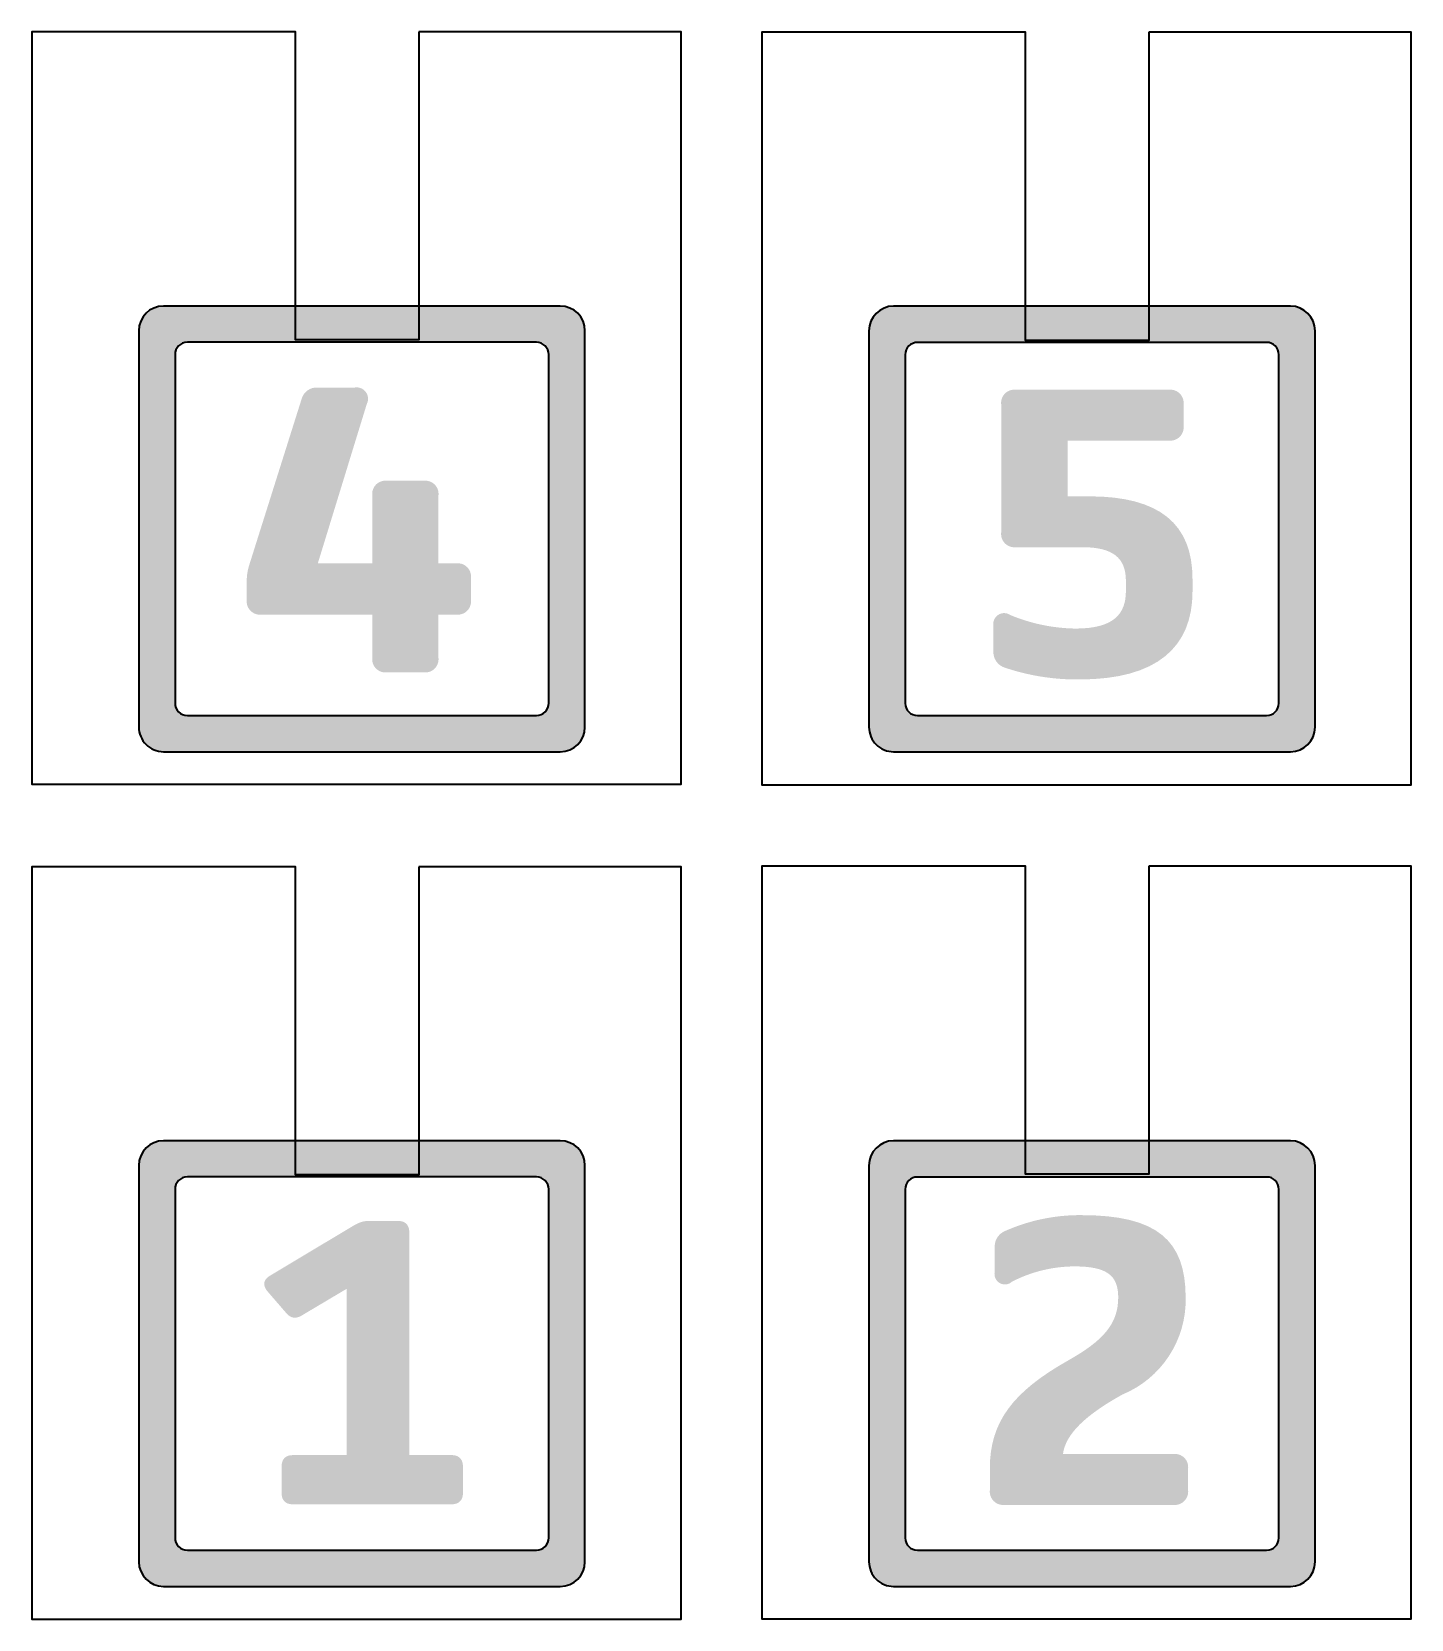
# Model space of a CAD drawing. Header units: millimetres. Extents: x -103 to 297, y 0 to 210.
# Drawn here: x 48.7 to 82.3, y 109.85 to 148.49 of the extents above; entities that cross this region are included whole.
import ezdxf

# ---------------------------------------------------------------- set-up
doc = ezdxf.new("R2010")
doc.units = ezdxf.units.MM
doc.layers.add('_Beschriftung', color=7, linetype='Continuous')
doc.layers.add('Beschnitt', color=7, linetype='Continuous')

msp = doc.modelspace()

# ---------------------------------------------------------------- hatches: boundary and pattern name
at = {"layer": '_Beschriftung', "linetype": 'Continuous', "lineweight": 5}
h = msp.add_hatch(color=7, dxfattribs=at)
edge = h.paths.add_edge_path(flags=0)
edge.add_line((61.57424005931027, 141.8135179885676), (51.91009505931025, 141.8135179885676))
edge.add_arc((51.91009505931025, 141.2135179885676), 0.6000000000000014, 90.00000000000136, 179.9999999999973)
edge.add_line((51.31009505931025, 141.2135179885676), (51.31009505931026, 131.5656009885676))
edge.add_arc((51.91009505931025, 131.5656009885676), 0.6000000000000014, 180, 270.0000000000013)
edge.add_line((51.91009505931027, 130.9656009885676), (61.57424005931027, 130.9656009885676))
edge.add_arc((61.57424005931027, 131.5656009885676), 0.6000000000000014, 270, 360)
edge.add_line((62.17424005931027, 131.5656009885676), (62.17424005931026, 141.2135179885676))
edge.add_arc((61.57424005931027, 141.2135179885676), 0.6000000000000014, 2.7141e-12, 90)
edge = h.paths.add_edge_path(flags=0)
edge.add_arc((52.49204005931027, 140.6315729885676), 0.2999999999999972, 90, 180)
edge.add_line((52.19204005931027, 140.6315729885676), (52.19204005931026, 132.1475459885676))
edge.add_arc((52.49204005931027, 132.1475459885676), 0.2999999999999972, 180, 269.9999999999972)
edge.add_line((52.49204005931026, 131.8475459885676), (60.99229505931025, 131.8475459885676))
edge.add_arc((60.99229505931025, 132.1475459885676), 0.2999999999999972, 270, 360)
edge.add_line((61.29229505931025, 132.1475459885676), (61.29229505931026, 140.6315729885676))
edge.add_arc((60.99229505931025, 140.6315729885676), 0.2999999999999972, 0, 90)
edge.add_line((60.99229505931025, 140.9315729885676), (52.49204005931027, 140.9315729885676))
h = msp.add_hatch(color=7, dxfattribs=at)
edge = h.paths.add_edge_path(flags=0)
edge.add_line((79.35455591971335, 141.8124549867236), (69.69041091971336, 141.8124549867236))
edge.add_arc((69.69041091971336, 141.2124549867236), 0.5999999999999943, 90.00000000000271, 180)
edge.add_line((69.09041091971336, 141.2124549867236), (69.09041091971336, 131.5645379867236))
edge.add_arc((69.69041091971327, 131.5645379867236), 0.5999999999999943, 180, 270.0000000000041)
edge.add_line((69.69041091971332, 130.9645379867236), (79.35455591971335, 130.9645379867235))
edge.add_arc((79.35455591971335, 131.5645379867236), 0.5999999999999943, 270, 360)
edge.add_line((79.95455591971334, 131.5645379867236), (79.95455591971337, 141.2124549867236))
edge.add_arc((79.35455591971335, 141.2124549867236), 0.5999999999999943, 0, 90)
edge = h.paths.add_edge_path(flags=0)
edge.add_arc((70.27235591971326, 140.6305099867236), 0.2999999999999972, 90, 180)
edge.add_line((69.97235591971327, 140.6305099867236), (69.97235591971337, 132.1464829867235))
edge.add_arc((70.27235591971335, 132.1464829867235), 0.2999999999999972, 180, 269.9999999999945)
edge.add_line((70.27235591971332, 131.8464829867235), (78.77261091971327, 131.8464829867236))
edge.add_arc((78.77261091971327, 132.1464829867235), 0.2999999999999972, 270, 360)
edge.add_line((79.07261091971327, 132.1464829867235), (79.07261091971337, 140.6305099867236))
edge.add_arc((78.77261091971327, 140.6305099867236), 0.2999999999999972, 0, 90)
edge.add_line((78.77261091971327, 140.9305099867236), (70.27235591971326, 140.9305099867236))
h = msp.add_hatch(color=7, dxfattribs=at)
edge = h.paths.add_edge_path(flags=0)
edge.add_line((56.99507040071505, 135.5511806688502), (55.66950001306286, 135.5511806688502))
edge.add_line((55.66950001306286, 135.5511806688502), (56.86152344629595, 139.4293812334722))
edge.add_ellipse((56.61441665178445, 139.5567477604346), major_axis=(0, -0.2783038364898945), ratio=0.9986188148133427, start_angle=62.73201360429347, end_angle=190.2792334889804)
edge.add_line((56.56475674522515, 139.8305726910871), (55.66950001306286, 139.8305726910872))
edge.add_ellipse((55.64005870499265, 139.4509792951552), major_axis=(0, -0.3807365706398577), ratio=0.998618814813309, start_angle=175.5650114333623, end_angle=257.4817492004518)
edge.add_line((55.26886267514614, 139.5333955333284), (54.00759097556876, 135.5363219874731))
edge.add_ellipse((55.25234533253705, 135.114575713972), major_axis=(0, -1.315892193828789), ratio=0.9986188148133243, start_angle=251.282649549782, end_angle=270.6154677500257)
edge.add_line((53.93834623456503, 135.1004602733114), (53.93834623456506, 134.659642135141))
edge.add_ellipse((54.25954955968756, 134.6246743016526), major_axis=(0, 0.3235427562095521), ratio=0.9986188148133613, start_angle=83.78695675051674, end_angle=186.1960259590713)
edge.add_line((54.2944690961224, 134.3030267216574), (56.99507040071505, 134.3030267216574))
edge.add_line((56.99507040071505, 134.3030267216574), (56.99507040071505, 133.2529920563759))
edge.add_ellipse((57.31627627365656, 133.2180235901571), major_axis=(0, 0.3235453609921761), ratio=0.9986188148133165, start_angle=83.78689410457578, end_angle=186.1955220201601)
edge.add_line((57.35119326227225, 132.8963731126757), (58.25139604736366, 132.8963731126757))
edge.add_ellipse((58.28631303597935, 133.2180235901571), major_axis=(0, 0.3235453609921761), ratio=0.9986188148132669, start_angle=173.8044779798402, end_angle=276.2131058954245)
edge.add_line((58.6075189089208, 133.2529920563759), (58.60751890892085, 134.3030267216574))
edge.add_line((58.60751890892085, 134.3030267216574), (59.04278214268005, 134.3030267216574))
edge.add_ellipse((59.07769990915175, 134.6246760740636), major_axis=(0, 0.3235443266859584), ratio=0.9986188148133105, start_angle=173.8043195308931, end_angle=276.2126968255162)
edge.add_line((59.39890500423722, 134.659642135141), (59.39890500423725, 135.1945652553666))
edge.add_ellipse((59.07770167911475, 135.2295330888549), major_axis=(0, -0.3235427562095842), ratio=0.9986188148133367, start_angle=83.78695675052228, end_angle=186.1960259590769)
edge.add_line((59.04278214267988, 135.5511806688501), (58.60751890892085, 135.5511806688502))
edge.add_line((58.60751890892085, 135.5511806688502), (58.60751890892085, 137.2054824976669))
edge.add_ellipse((58.28631303597935, 137.2404509638856), major_axis=(0, -0.3235453609921761), ratio=0.9986188148132916, start_angle=83.78689410457561, end_angle=186.1955220201599)
edge.add_line((58.25139604736366, 137.562101441367), (57.35119326227225, 137.5621014413671))
edge.add_ellipse((57.31627627365647, 137.2404509638856), major_axis=(0, -0.3235453609921601), ratio=0.9986188148132668, start_angle=173.8044779798662, end_angle=276.2131058954249)
edge.add_line((56.99507040071502, 137.2054824976668), (56.99507040071505, 135.5511806688502))
h = msp.add_hatch(color=7, dxfattribs=at)
edge = h.paths.add_edge_path(flags=0)
edge.add_line((75.34709078430707, 135.1318539445169), (75.34709078430707, 134.8742979445169))
edge.add_spline(control_points=[(75.34709078430707, 134.8742979445169), (75.34709078430707, 134.3294679445169), (75.06021356715586, 133.9629459445169), (74.12044337303986, 133.9629459445169)], knot_values=[0, 0, 0, 0, 1, 1, 1, 1], degree=3, periodic=0)
edge.add_ellipse((74.18958387159607, 138.3044125323739), major_axis=(0, -4.342018629028377), ratio=0.9986188000000005, start_angle=337.6338546223154, end_angle=359.0876069587818, ccw=False)
edge.add_ellipse((72.38249170044877, 134.0742432024692), major_axis=(0, -0.2657657358108434), ratio=0.998618799999997, start_angle=144.2551648912113, end_angle=281.2680092385117)
edge.add_line((72.12219517081427, 134.0223819445169), (72.12219517081427, 133.4230689445168))
edge.add_ellipse((72.51309139972115, 133.3880515091621), major_axis=(0, -0.3930000674286896), ratio=0.998618800000001, start_angle=264.8809689010047, end_angle=343.1489663619952)
edge.add_ellipse((74.15190927396536, 138.2221074824461), major_axis=(3.208495197921163e-14, 5.497826543096865), ratio=0.9986188000000001, start_angle=161.4066759283469, end_angle=180.7030260145474)
edge.add_spline(control_points=[(74.21936655136786, 132.7246959445169), (76.10879925743255, 132.7246959445169), (76.96943090888625, 133.5171759445169), (76.96943090888625, 134.8643919445169)], knot_values=[0, 0, 0, 0, 1, 1, 1, 1], degree=3, periodic=0)
edge.add_line((76.96943090888625, 134.8643919445169), (76.96943090888625, 135.1714779445169))
edge.add_spline(control_points=[(76.96943090888625, 135.1714779445169), (76.96943090888625, 136.5087879445169), (76.16815316442946, 137.1823959445169), (74.45678217935507, 137.1823959445169)], knot_values=[0, 0, 0, 0, 1, 1, 1, 1], degree=3, periodic=0)
edge.add_line((74.45678217935507, 137.1823959445169), (73.93248933421667, 137.1823959445169))
edge.add_line((73.93248933421667, 137.1823959445169), (73.93248933421667, 138.5395179445169))
edge.add_line((73.93248933421667, 138.5395179445169), (76.39567647458385, 138.5395179445169))
edge.add_ellipse((76.43059528128175, 138.8611668412561), major_axis=(0, 0.323543986320189), ratio=0.998618799999988, start_angle=173.8041276834021, end_angle=276.2128893745434)
edge.add_line((76.7517999165647, 138.8961339445169), (76.75179991656465, 139.4211519445169))
edge.add_ellipse((76.43059528128175, 139.4561190477777), major_axis=(0, -0.323543986320173), ratio=0.9986188000000128, start_angle=83.7871106254463, end_angle=186.1958723166186)
edge.add_line((76.3956764745838, 139.7777679445169), (72.66627265161826, 139.7777679445169))
edge.add_ellipse((72.63135384492047, 139.4561190477777), major_axis=(0, -0.323543986320173), ratio=0.9986188000000128, start_angle=173.8041276833814, end_angle=276.2128893745537)
edge.add_line((72.31014920963752, 139.4211519445169), (72.31014920963746, 136.3007619445169))
edge.add_ellipse((72.63135384492047, 136.265794841256), major_axis=(0, 0.323543986320173), ratio=0.9986188000000128, start_angle=83.7871106254463, end_angle=186.1958723166186)
edge.add_line((72.66627265161843, 135.9441459445169), (74.28861277619747, 135.9441459445169))
edge.add_spline(control_points=[(74.28861277619747, 135.9441459445169), (75.02064429582465, 135.9441459445169), (75.34709078430707, 135.6865899445169), (75.34709078430707, 135.1318539445169)], knot_values=[0, 0, 0, 0, 1, 1, 1, 1], degree=3, periodic=0)
h = msp.add_hatch(color=7, dxfattribs=at)
edge = h.paths.add_edge_path(flags=0)
edge.add_line((61.57461636569617, 121.4941123526435), (51.91047136569615, 121.4941123526435))
edge.add_arc((51.91047136569615, 120.8941123526435), 0.6000000000000014, 90, 180)
edge.add_line((51.31047136569615, 120.8941123526435), (51.31047136569616, 111.2461953526435))
edge.add_arc((51.91047136569615, 111.2461953526435), 0.6000000000000014, 180, 270)
edge.add_line((51.91047136569615, 110.6461953526435), (61.57461636569617, 110.6461953526435))
edge.add_arc((61.57461636569617, 111.2461953526435), 0.6000000000000014, 270, 360)
edge.add_line((62.17461636569617, 111.2461953526435), (62.17461636569617, 120.8941123526435))
edge.add_arc((61.57461636569617, 120.8941123526435), 0.6000000000000014, 0, 90)
edge = h.paths.add_edge_path(flags=0)
edge.add_arc((52.49241636569617, 120.3121673526435), 0.2999999999999972, 90, 180)
edge.add_line((52.19241636569618, 120.3121673526435), (52.19241636569616, 111.8281403526435))
edge.add_arc((52.49241636569617, 111.8281403526435), 0.2999999999999972, 180, 270)
edge.add_line((52.49241636569617, 111.5281403526435), (60.99267136569615, 111.5281403526435))
edge.add_arc((60.99267136569615, 111.8281403526435), 0.2999999999999972, 270, 360)
edge.add_line((61.29267136569615, 111.8281403526435), (61.29267136569617, 120.3121673526435))
edge.add_arc((60.99267136569615, 120.3121673526435), 0.2999999999999972, 0, 90)
edge.add_line((60.99267136569615, 120.6121673526435), (52.49241636569617, 120.6121673526435))
h = msp.add_hatch(color=7, dxfattribs=at)
edge = h.paths.add_edge_path(flags=0)
edge.add_line((79.35416521122475, 121.4933489506272), (69.69002021122465, 121.4933489506272))
edge.add_arc((69.69002021122465, 120.8933489506271), 0.5999999999999943, 90.00000000000136, 179.9999999999946)
edge.add_line((69.09002021122465, 120.8933489506271), (69.09002021122465, 111.2454319506272))
edge.add_arc((69.69002021122465, 111.2454319506272), 0.5999999999999943, 180, 270.0000000000013)
edge.add_line((69.69002021122466, 110.6454319506272), (79.35416521122467, 110.6454319506272))
edge.add_arc((79.35416521122475, 111.2454319506272), 0.5999999999999943, 270, 360)
edge.add_line((79.95416521122475, 111.2454319506272), (79.95416521122466, 120.8933489506272))
edge.add_arc((79.35416521122475, 120.8933489506271), 0.5999999999999943, 5.4281e-12, 90)
edge = h.paths.add_edge_path(flags=0)
edge.add_arc((70.27196521122467, 120.3114039506272), 0.2999999999999972, 90, 180)
edge.add_line((69.97196521122467, 120.3114039506272), (69.97196521122457, 111.8273769506272))
edge.add_arc((70.27196521122467, 111.8273769506272), 0.2999999999999972, 180, 270)
edge.add_line((70.27196521122467, 111.5273769506272), (78.77222021122465, 111.5273769506272))
edge.add_arc((78.77222021122465, 111.8273769506272), 0.2999999999999972, 270, 360)
edge.add_line((79.07222021122465, 111.8273769506272), (79.07222021122455, 120.3114039506272))
edge.add_arc((78.77222021122465, 120.3114039506272), 0.2999999999999972, 0, 90)
edge.add_line((78.77222021122465, 120.6114039506272), (70.27196521122467, 120.6114039506272))
msp.add_hatch(color=7, dxfattribs=at).paths.add_polyline_path([(56.56296737769476, 119.4422200094392), (54.50133437769476, 118.2074980094392), (54.49658309485976, 118.2044739218193), (54.49191768261475, 118.2014341944793), (54.48733807534977, 118.1983788506993), (54.48284420745476, 118.1953079137593), (54.47843601331975, 118.1922214069393), (54.47411342733476, 118.1891193535192), (54.46987638388977, 118.1860017767792), (54.46572481737475, 118.1828686999993), (54.46165866217977, 118.1797201464593), (54.45767785269477, 118.1765561394393), (54.45378232330977, 118.1733767022193), (54.44997200841475, 118.1701818580792), (54.44624684239976, 118.1669716302993), (54.44260675965477, 118.1637460421592), (54.43905169456976, 118.1605051169392), (54.43558158153475, 118.1572488779193), (54.43219635493976, 118.1539773483793), (54.42889594917476, 118.1506905515993), (54.42568029862976, 118.1473885108593), (54.42254933769475, 118.1440712494393), (54.41950300075978, 118.1407387906193), (54.41654122221478, 118.1373911576793), (54.41366393644977, 118.1340283738993), (54.41087107785476, 118.1306504625593), (54.40816258081976, 118.1272574469393), (54.40553837973475, 118.1238493503192), (54.40299840898977, 118.1204261959793), (54.40054260297477, 118.1169880071993), (54.39817089607975, 118.1135348072592), (54.39588322269476, 118.1100666194392), (54.39367951720975, 118.1065834670192), (54.39155971401475, 118.1030853732792), (54.38952374749975, 118.0995723614993), (54.38757155205475, 118.0960444549592), (54.38570306206977, 118.0925016769392), (54.38391821193476, 118.0889440507192), (54.38221693603977, 118.0853715995792), (54.38059916877476, 118.0817843467992), (54.37906484452976, 118.0781823156592), (54.37761389769476, 118.0745655294392), (54.37624626265976, 118.0709340114193), (54.37496187381477, 118.0672877848792), (54.37376066554977, 118.0636268730992), (54.37264257225475, 118.0599512993592), (54.37160752831976, 118.0562610869392), (54.37065546813476, 118.0525562591192), (54.36978632608977, 118.0488368391792), (54.36900003657477, 118.0451028503993), (54.36829653397977, 118.0413543160592), (54.36767575269475, 118.0375912594393), (54.36713762710976, 118.0338137038192), (54.36668209161475, 118.0300216724792), (54.36630908059975, 118.0262151886992), (54.36601852845477, 118.0223942757592), (54.36581036956976, 118.0185589569392), (54.36568453833475, 118.0147092555192), (54.36564096913976, 118.0108451947792), (54.36567959637476, 118.0069667979992), (54.36580035442977, 118.0030740884592), (54.36600317769476, 117.9991670894392), (54.36628800055975, 117.9952458242192), (54.36665475741476, 117.9913103160793), (54.36710338264977, 117.9873605882992), (54.36763381065477, 117.9833966641592), (54.36824597581976, 117.9794185669392), (54.36893981253475, 117.9754263199192), (54.36971525518977, 117.9714199463792), (54.37057223817477, 117.9673994695992), (54.37151069587976, 117.9633649128592), (54.37253056269476, 117.9593162994392), (54.37363177300976, 117.9552536526192), (54.37481426121475, 117.9511769956792), (54.37607796169975, 117.9470863518992), (54.37742280885477, 117.9429817445592), (54.37884873706976, 117.9388631969392), (54.38035568073475, 117.9347307323192), (54.38194357423977, 117.9305843739792), (54.38361235197475, 117.9264241451993), (54.38536194832976, 117.9222500692593), (54.38719229769477, 117.9180621694392), (54.38910333445976, 117.9138604690192), (54.39109499301476, 117.9096449912792), (54.39316720774976, 117.9054157594993), (54.39531991305476, 117.9011727969592), (54.39755304331977, 117.8969161269392), (54.39986653293475, 117.8926457727192), (54.40226031628977, 117.8883617575792), (54.40473432777476, 117.8840641047992), (54.40728850177977, 117.8797528376592), (54.40992277269477, 117.8754279794392), (54.41263707490977, 117.8710895534192), (54.41543134281476, 117.8667375828793), (54.41830551079975, 117.8623720910993), (54.42125951325475, 117.8579931013592), (54.42429328456977, 117.8536006369393), (54.42740675913477, 117.8491947211193), (54.43059987133977, 117.8447753771793), (54.43387255557475, 117.8403426283993), (54.43722474622977, 117.8358964980593), (54.44065637769476, 117.8314370094393), (54.89256437769477, 117.3089730094392), (54.89555872321675, 117.3051601854752), (54.89857265347077, 117.3014052881272), (54.90160606898876, 117.2977084592112), (54.90465887030275, 117.2940698405432), (54.90773095794476, 117.2904895739392), (54.91082223244676, 117.2869678012152), (54.91393259434075, 117.2835046641872), (54.91706194415876, 117.2801003046712), (54.92021018243277, 117.2767548644832), (54.92337720969475, 117.2734684854392), (54.92656292647676, 117.2702413093552), (54.92976723331076, 117.2670734780472), (54.93299003072876, 117.2639651333312), (54.93623121926275, 117.2609164170232), (54.93949069944476, 117.2579274709392), (54.94276837180676, 117.2549984368952), (54.94606413688076, 117.2521294567071), (54.94937789519877, 117.2493206721912), (54.95270954729277, 117.2465722251632), (54.95605899369475, 117.2438842574392), (54.95942613493675, 117.2412569108352), (54.96281087155087, 117.2386903271672), (54.96621310406876, 117.2361846482512), (54.96963273302275, 117.2337400159032), (54.97306965894477, 117.2313565719392), (54.97652378236675, 117.2290344581752), (54.97999500382075, 117.2267738164272), (54.98348322383877, 117.2245747885112), (54.98698834295276, 117.2224375162432), (54.99051026169475, 117.2203621414391), (54.99404888059676, 117.2183488059151), (54.99760410019077, 117.2163976514871), (55.00117582100877, 117.2145088199711), (55.00476394358277, 117.2126824531832), (55.00836836844475, 117.2109186929392), (55.01198899612676, 117.2092176810552), (55.01562572716075, 117.2075795593472), (55.01927846207876, 117.2060044696311), (55.02294710141275, 117.2044925537231), (55.02663154569477, 117.2030439534392), (55.03033169545675, 117.2016588105952), (55.03404745123076, 117.2003372670072), (55.03777871354878, 117.1990794644912), (55.04152538294277, 117.1978855448632), (55.04528735994477, 117.1967556499392), (55.04906454508675, 117.1956899215352), (55.05285683890075, 117.1946885014672), (55.05666414191877, 117.1937515315512), (55.06048635467276, 117.1928791536032), (55.06432337769475, 117.1920715094392), (55.06817511151677, 117.1913287408752), (55.07204145667076, 117.1906509897272), (55.07592231368876, 117.1900383978112), (55.07981758310275, 117.1894911069432), (55.08372716544476, 117.1890092589392), (55.08765096124675, 117.1885929956152), (55.09158887104077, 117.1882424587872), (55.09554079535876, 117.1879577902712), (55.09950663473275, 117.1877391318832), (55.10348628969477, 117.1875866254392), (55.10747966077675, 117.1875004127552), (55.11148664851076, 117.1874806356472), (55.11550715342877, 117.1875274359312), (55.11954107606276, 117.1876409554232), (55.12358831694475, 117.1878213359392), (55.12764877660676, 117.1880687192952), (55.13172235558075, 117.1883832473072), (55.13580895439877, 117.1887650617912), (55.13990847359277, 117.1892143045632), (55.14402081369475, 117.1897311174392), (55.14814587523675, 117.1903156422352), (55.15228355875077, 117.1909680207672), (55.15643376476875, 117.1916883948512), (55.16059639382276, 117.1924769063032), (55.16477134644477, 117.1933336969392), (55.16895852316675, 117.1942589085752), (55.17315782452077, 117.1952526830272), (55.17736915103877, 117.1963151621112), (55.18159240325276, 117.1974464876432), (55.18582748169477, 117.1986468014392), (55.19007428689677, 117.1999162453152), (55.19433271939077, 117.2012549610872), (55.19860267970877, 117.2026630905712), (55.20288406838277, 117.2041407755832), (55.20717678594475, 117.2056881579392), (55.21148073292677, 117.2073053794552), (55.21579580986075, 117.2089925819472), (55.22012191727877, 117.2107499072312), (55.22445895571276, 117.2125774971232), (55.22880682569475, 117.2144754934393), (55.23316542775676, 117.2164440379953), (55.23753466243075, 117.2184832726072), (55.24191443024877, 117.2205933390912), (55.24630463174277, 117.2227743792632), (55.25070516744476, 117.2250265349393), (55.25511593788677, 117.2273499479353), (55.25953684360077, 117.2297447600673), (55.26396778511877, 117.2322111131513), (55.26840866297276, 117.2347491490032), (55.27285937769476, 117.2373590094393), (56.37528937769476, 117.8921150094393), (56.37528937769476, 113.8418730094393), (55.05237337769476, 113.8404620094392), (55.04744009636276, 113.8404327124902), (55.04254638783875, 113.8403448978472), (55.03769245533077, 113.8401986798161), (55.03287850204676, 113.8399941727032), (55.02810473119477, 113.8397314908142), (55.02337134598277, 113.8394107484552), (55.01867854961877, 113.8390320599322), (55.01402654531076, 113.8385955395512), (55.00941553626676, 113.8381013016182), (55.00484572569475, 113.8375494604392), (55.00031731680276, 113.8369401303202), (54.99583051279875, 113.8362734255671), (54.99138551689076, 113.8355494604862), (54.98698253228677, 113.8347683493831), (54.98262176219477, 113.8339302065642), (54.97830340982277, 113.8330351463352), (54.97402767837876, 113.8320832830022), (54.96979477107077, 113.8310747308712), (54.96560489110676, 113.8300096042482), (54.96145824169487, 113.8288880174392), (54.95735502604275, 113.8277100847502), (54.95329544735877, 113.8264759204872), (54.94927970885077, 113.8251856389562), (54.94530801372677, 113.8238393544632), (54.94138056519476, 113.8224371813142), (54.93749756646277, 113.8209792338152), (54.93365922073876, 113.8194656262722), (54.92986573123075, 113.8178964729912), (54.92611730114676, 113.8162718882782), (54.92241413369477, 113.8145919864392), (54.91875643208276, 113.8128568817802), (54.91514439951875, 113.8110666886072), (54.91157823921075, 113.8092215212262), (54.90805815436677, 113.8073214939432), (54.90458434819477, 113.8053667210642), (54.90115702390277, 113.8033573168952), (54.89777638469876, 113.8012933957422), (54.89444263379077, 113.7991750719112), (54.89115597438676, 113.7970024597082), (54.88791660969476, 113.7947756734392), (54.88472474292276, 113.7924948274102), (54.88158057727877, 113.7901600359272), (54.87848431597077, 113.7877714132962), (54.87543616220675, 113.7853290738232), (54.87243631919476, 113.7828331318142), (54.86948499014277, 113.7802837015752), (54.86658237825877, 113.7776808974122), (54.86372868675075, 113.7750248336312), (54.86092411882676, 113.7723156245382), (54.85816887769475, 113.7695533844392), (54.85546316656276, 113.7667382276402), (54.85280718863875, 113.7638702684472), (54.85020114713076, 113.7609496211662), (54.84764524524677, 113.7579764001032), (54.84513968619477, 113.7549507195642), (54.84268467318277, 113.7518726938552), (54.84028040941875, 113.7487424372822), (54.83792709811077, 113.7455600641512), (54.83562494246677, 113.7423256887682), (54.83337414569475, 113.7390394254392), (54.83117491100275, 113.7357013884702), (54.82902744159877, 113.7323116921672), (54.82693194069076, 113.7288704508362), (54.82488861148677, 113.7253777787832), (54.82289765719476, 113.7218337903142), (54.82095928102275, 113.7182385997352), (54.81907368617875, 113.7145923213522), (54.81724107587077, 113.7108950694713), (54.81546165330677, 113.7071469583982), (54.81373562169476, 113.7033481024392), (54.81206318424277, 113.6994986159002), (54.81044454415876, 113.6955986130872), (54.80887990465077, 113.6916482083062), (54.80736946892675, 113.6876475158632), (54.80591344019477, 113.6835966500642), (54.80451202166277, 113.6794957252152), (54.80316541653876, 113.6753448556222), (54.80187382803076, 113.6711441555912), (54.80063745934676, 113.6668937394282), (54.79945651369475, 113.6625937214392), (54.79833119428277, 113.6582442159302), (54.79726170431876, 113.6538453372072), (54.79624824701075, 113.6493971995762), (54.79529102556675, 113.6448999173432), (54.79439024319477, 113.6403536048142), (54.79354610310277, 113.6357583762952), (54.79275880849876, 113.6311143460922), (54.79202856259077, 113.6264216285112), (54.79135556858675, 113.6216803378582), (54.79074002969476, 113.6168905884392), (54.79018214912277, 113.6120524945602), (54.78968213007876, 113.6071661705272), (54.78924017577076, 113.6022317306462), (54.78885648940677, 113.5972492892232), (54.78853127419477, 113.5922189605642), (54.78826473334276, 113.5871408589752), (54.78805707005877, 113.5820150987622), (54.78790848755075, 113.5768417942312), (54.78781918902676, 113.5716210596882), (54.78778937769475, 113.5663530094392), (54.78778937769475, 112.9200650094392), (54.78781918902676, 112.9147965387122), (54.78790848755075, 112.9095745540232), (54.78805707005877, 112.9043991866102), (54.78826473334276, 112.8992705677112), (54.78853127419477, 112.8941888285642), (54.78885648940677, 112.8891541004072), (54.78924017577076, 112.8841665144782), (54.78968213007876, 112.8792262020152), (54.79018214912277, 112.8743332942562), (54.79074002969476, 112.8694879224392), (54.79135556858675, 112.8646902178022), (54.79202856259077, 112.8599403115832), (54.79275880849876, 112.8552383350202), (54.79354610310277, 112.8505844193512), (54.79439024319477, 112.8459786958142), (54.79529102556675, 112.8414212956472), (54.79624824701075, 112.8369123500882), (54.79726170431876, 112.8324519903752), (54.79833119428277, 112.8280403477462), (54.79945651369475, 112.8236775534393), (54.80063745934676, 112.8193637386922), (54.80187382803076, 112.8150990347432), (54.80316541653876, 112.8108835728302), (54.80451202166277, 112.8067174841913), (54.80591344019477, 112.8026009000642), (54.80736946892675, 112.7985339516872), (54.80887990465077, 112.7945167702982), (54.81044454415876, 112.7905494871352), (54.81206318424277, 112.7866322334362), (54.81373562169476, 112.7827651404392), (54.81546165330677, 112.7789483393822), (54.81724107587077, 112.7751819615032), (54.81907368617875, 112.7714661380402), (54.82095928102275, 112.7678010002312), (54.82289765719476, 112.7641866793143), (54.82488861148677, 112.7606233065273), (54.82693194069076, 112.7571110131083), (54.82902744159877, 112.7536499302953), (54.83117491100275, 112.7502401893263), (54.83337414569475, 112.7468819214393), (54.83562494246677, 112.7435752578723), (54.83792709811077, 112.7403203298633), (54.84028040941875, 112.7371172686503), (54.84268467318277, 112.7339662054713), (54.84513968619477, 112.7308672715643), (54.84764524524677, 112.7278205981673), (54.85020114713076, 112.7248263165183), (54.85280718863875, 112.7218845578553), (54.85546316656276, 112.7189954534163), (54.85816887769475, 112.7161591344393), (54.86092411882676, 112.7133757321622), (54.86372868675075, 112.7106453778232), (54.86658237825877, 112.7079682026603), (54.86948499014277, 112.7053443379113), (54.87243631919476, 112.7027739148143), (54.87543616220675, 112.7002570646073), (54.87848431597077, 112.6977939185283), (54.88158057727877, 112.6953846078153), (54.88472474292276, 112.6930292637063), (54.88791660969476, 112.6907280174393), (54.89115597438676, 112.6884810002523), (54.89444263379077, 112.6862883433833), (54.89777638469876, 112.6841501780703), (54.90115702390277, 112.6820666355513), (54.90458434819477, 112.6800378470643), (54.90805815436677, 112.6780639438473), (54.91157823921075, 112.6761450571383), (54.91514439951875, 112.6742813181753), (54.91875643208276, 112.6724728581963), (54.92241413369477, 112.6707198084392), (54.92611730114676, 112.6690223001423), (54.92986573123075, 112.6673804645433), (54.93365922073876, 112.6657944328803), (54.93749756646277, 112.6642643363912), (54.94138056519476, 112.6627903063143), (54.94530801372677, 112.6613724738873), (54.94927970885077, 112.6600109703483), (54.95329544735877, 112.6587059269353), (54.95735502604275, 112.6574574748863), (54.96145824169476, 112.6562657454393), (54.96560489110676, 112.6551308698323), (54.96979477107077, 112.6540529793033), (54.97402767837876, 112.6530322050903), (54.97830340982277, 112.6520686784313), (54.98262176219477, 112.6511625305643), (54.98698253228677, 112.6503138927273), (54.99138551689076, 112.6495228961583), (54.99583051279875, 112.6487896720952), (55.00031731680276, 112.6481143517763), (55.00484572569475, 112.6474970664393), (55.00941553626676, 112.6469379473223), (55.01402654531076, 112.6464371256633), (55.01867854961877, 112.6459947327003), (55.02337134598277, 112.6456108996713), (55.02810473119477, 112.6452857578143), (55.03287850204676, 112.6450194383673), (55.03769245533077, 112.6448120725683), (55.04254638783875, 112.6446637916553), (55.04744009636276, 112.6445747268663), (55.05237337769476, 112.6445450094393), (58.92763737769475, 112.6445450094393), (58.93290584812375, 112.6445747268663), (58.93812783192676, 112.6446637916553), (58.94330319787777, 112.6448120725683), (58.94843181475075, 112.6450194383672), (58.95351355131977, 112.6452857578143), (58.95854827635877, 112.6456108996712), (58.96353585864175, 112.6459947327002), (58.96847616694275, 112.6464371256633), (58.97336907003576, 112.6469379473223), (58.97821443669476, 112.6474970664393), (58.98301213569376, 112.6481143517763), (58.98776203580677, 112.6487896720952), (58.99246400580775, 112.6495228961583), (58.99711791447076, 112.6503138927273), (59.00172363056977, 112.6511625305643), (59.00628102287875, 112.6520686784312), (59.01078996017175, 112.6530322050903), (59.01525031122277, 112.6540529793033), (59.01966194480575, 112.6551308698323), (59.02402472969477, 112.6562657454393), (59.02833853466377, 112.6574574748863), (59.03260322848676, 112.6587059269353), (59.03681867993775, 112.6600109703483), (59.04098475779075, 112.6613724738873), (59.04510133081975, 112.6627903063143), (59.04916826779875, 112.6642643363913), (59.05318543750177, 112.6657944328803), (59.05715270870276, 112.6673804645433), (59.06106995017576, 112.6690223001422), (59.06493703069476, 112.6707198084392), (59.06875381903377, 112.6724728581962), (59.07252018396677, 112.6742813181753), (59.07623599426775, 112.6761450571382), (59.07990111871077, 112.6780639438473), (59.08351542606975, 112.6800378470642), (59.08707878511875, 112.6820666355513), (59.09059106463177, 112.6841501780703), (59.09405213338276, 112.6862883433833), (59.09746186014577, 112.6884810002523), (59.10082011369475, 112.6907280174393), (59.10412676280377, 112.6930292637063), (59.10738167624676, 112.6953846078153), (59.11058472279775, 112.6977939185283), (59.11373577123076, 112.7002570646073), (59.11683469031975, 112.7027739148143), (59.11988134883877, 112.7053443379113), (59.12287561556177, 112.7079682026603), (59.12581735926277, 112.7106453778233), (59.12870644871576, 112.7133757321622), (59.13154275269476, 112.7161591344393), (59.13432613997377, 112.7189954534163), (59.13705647932677, 112.7218845578552), (59.13973363952776, 112.7248263165182), (59.14235748935077, 112.7278205981672), (59.14492789756976, 112.7308672715643), (59.14744473295876, 112.7339662054712), (59.14990786429176, 112.7371172686502), (59.15231716034275, 112.7403203298633), (59.15467248988575, 112.7435752578723), (59.15697372169477, 112.7468819214393), (59.15922072454377, 112.7502401893263), (59.16141336720675, 112.7536499302953), (59.16355151845777, 112.7571110131083), (59.16563504707075, 112.7606233065273), (59.16766382181977, 112.7641866793143), (59.16963771147876, 112.7678010002312), (59.17155658482177, 112.7714661380403), (59.17342031062277, 112.7751819615032), (59.17522875765577, 112.7789483393822), (59.17698179469475, 112.7827651404392), (59.17867929051376, 112.7866322334362), (59.18032111388676, 112.7905494871352), (59.18190713358776, 112.7945167702982), (59.18343721839075, 112.7985339516872), (59.18491123706976, 112.8026009000642), (59.18632905839875, 112.8067174841913), (59.18769055115176, 112.8108835728302), (59.18899558410276, 112.8150990347432), (59.19024402602575, 112.8193637386922), (59.19143574569476, 112.8236775534392), (59.19257061188377, 112.8280403477462), (59.19364849336675, 112.8324519903752), (59.19466925891776, 112.8369123500882), (59.19563277731076, 112.8414212956472), (59.19653891731976, 112.8459786958142), (59.19738754771875, 112.8505844193512), (59.19817853728175, 112.8552383350202), (59.19891175478277, 112.8599403115832), (59.19958706899577, 112.8646902178022), (59.20020434869475, 112.8694879224392), (59.20076346265377, 112.8743332942562), (59.20126427964676, 112.8792262020152), (59.20170666844776, 112.8841665144782), (59.20209049783075, 112.8891541004072), (59.20241563656977, 112.8941888285642), (59.20268195343876, 112.8992705677112), (59.20288931721176, 112.9043991866102), (59.20303759666275, 112.9095745540232), (59.20312666056576, 112.9147965387122), (59.20315637769475, 112.9200650094392), (59.20315637769475, 113.5663530094392), (59.20312666056576, 113.5716214801662), (59.20303759666275, 113.5768434648552), (59.20288931721176, 113.5820188322682), (59.20268195343876, 113.5871474511672), (59.20241563656977, 113.5922291903142), (59.20209049783075, 113.5972639184712), (59.20170666844776, 113.6022515044002), (59.20126427964676, 113.6071918168632), (59.20076346265377, 113.6120847246222), (59.20020434869475, 113.6169300964392), (59.19958706899577, 113.6217278010762), (59.19891175478277, 113.6264777072952), (59.19817853728175, 113.6311796838582), (59.19738754771875, 113.6358335995272), (59.19653891731976, 113.6404393230642), (59.19563277731076, 113.6449967232312), (59.19466925891776, 113.6495056687902), (59.19364849336675, 113.6539660285032), (59.19257061188377, 113.6583776711322), (59.19143574569476, 113.6627404654393), (59.19024402602575, 113.6670542801862), (59.18899558410276, 113.6713189841352), (59.18769055115176, 113.6755344460482), (59.18632905839875, 113.6797005346873), (59.18491123706976, 113.6838171188142), (59.18343721839075, 113.6878840671912), (59.18190713358776, 113.6919012485802), (59.18032111388676, 113.6958685317432), (59.17867929051376, 113.6997857854422), (59.17698179469475, 113.7036528784392), (59.17522875765577, 113.7074696794962), (59.17342031062277, 113.7112360573752), (59.17155658482177, 113.7149518808382), (59.16963771147876, 113.7186170186472), (59.16766382181977, 113.7222313395642), (59.16563504707075, 113.7257947123512), (59.16355151845777, 113.7293070057703), (59.16141336720675, 113.7327680885833), (59.15922072454377, 113.7361778295522), (59.15697372169477, 113.7395360974392), (59.15467248988575, 113.7428427610063), (59.15231716034275, 113.7460976890153), (59.14990786429176, 113.7493007502283), (59.14744473295876, 113.7524518134073), (59.14492789756976, 113.7555507473143), (59.14235748935077, 113.7585974207113), (59.13973363952776, 113.7615917023603), (59.13705647932677, 113.7645334610232), (59.13432613997377, 113.7674225654622), (59.13154275269476, 113.7702588844393), (59.12870644871576, 113.7730422867163), (59.12581735926277, 113.7757726410553), (59.12287561556177, 113.7784498162183), (59.11988134883877, 113.7810736809672), (59.11683469031975, 113.7836441040643), (59.11373577123076, 113.7861609542712), (59.11058472279775, 113.7886241003502), (59.10738167624676, 113.7910334110633), (59.10412676280377, 113.7933887551723), (59.10082011369475, 113.7956900014393), (59.09746186014577, 113.7979370186263), (59.09405213338276, 113.8001296754953), (59.09059106463177, 113.8022678408083), (59.08707878511875, 113.8043513833273), (59.08351542606975, 113.8063801718142), (59.07990111871077, 113.8083540750312), (59.07623599426775, 113.8102729617403), (59.07252018396677, 113.8121367007033), (59.06875381903377, 113.8139451606823), (59.06493703069476, 113.8156982104393), (59.06106995017576, 113.8173957187363), (59.05715270870276, 113.8190375543353), (59.05318543750177, 113.8206235859983), (59.04916826779875, 113.8221536824873), (59.04510133081975, 113.8236277125643), (59.04098475779075, 113.8250455449913), (59.03681867993775, 113.8264070485303), (59.03260322848676, 113.8277120919433), (59.02833853466377, 113.8289605439923), (59.02402472969477, 113.8301522734393), (59.01966194480575, 113.8312871490463), (59.01525031122277, 113.8323650395753), (59.01078996017175, 113.8333858137883), (59.00628102287875, 113.8343493404473), (59.00172363056977, 113.8352554883143), (58.99711791447076, 113.8361041261513), (58.99246400580775, 113.8368951227203), (58.98776203580677, 113.8376283467832), (58.98301213569376, 113.8383036671023), (58.97821443669476, 113.8389209524393), (58.97336907003576, 113.8394800715563), (58.96847616694275, 113.8399808932152), (58.96353585864175, 113.8404232861783), (58.95854827635877, 113.8408071192072), (58.95351355131977, 113.8411322610643), (58.94843181475075, 113.8413985805113), (58.94330319787777, 113.8416059463103), (58.93812783192676, 113.8417542272233), (58.93290584812375, 113.8418432920123), (58.92763737769475, 113.8418730094393), (57.89682037769477, 113.8418730094393), (57.89682037769477, 119.2658310094392), (57.89679067120476, 119.2710994801663), (57.89670168297475, 119.2763214648553), (57.89655360986477, 119.2814968322683), (57.89634664873476, 119.2866254511673), (57.89608099644475, 119.2917071903143), (57.89575684985475, 119.2967419184713), (57.89537440582477, 119.3017295044002), (57.89493386121477, 119.3066698168633), (57.89443541288476, 119.3115627246223), (57.89387925769476, 119.3164080964393), (57.89326559250476, 119.3212058010763), (57.89259461417477, 119.3259557072953), (57.89186651956477, 119.3306576838583), (57.89108150553476, 119.3353115995272), (57.89023976894477, 119.3399173230642), (57.88934150665476, 119.3444747232312), (57.88838691552475, 119.3489836687902), (57.88737619241475, 119.3534440285032), (57.88630953418475, 119.3578556711323), (57.88518713769487, 119.3622184654393), (57.88400919980477, 119.3665322801862), (57.88277591737476, 119.3707969841352), (57.88148748726475, 119.3750124460482), (57.88014410633475, 119.3791785346872), (57.87874597144476, 119.3832951188142), (57.87729327945475, 119.3873620671912), (57.87578622722476, 119.3913792485802), (57.87422501161477, 119.3953465317432), (57.87260982948477, 119.3992637854422), (57.87094087769476, 119.4031308784392), (57.86921835310476, 119.4069476794962), (57.86744245257476, 119.4107140573752), (57.86561337296477, 119.4144298808382), (57.86373131113477, 119.4180950186472), (57.86179646394477, 119.4217093395642), (57.85980902825476, 119.4252727123512), (57.85776920092475, 119.4287850057702), (57.85567717881476, 119.4322460885832), (57.85353315878477, 119.4356558295522), (57.85133733769477, 119.4390140974392), (57.84908991240475, 119.4423207610062), (57.84679107977477, 119.4455756890152), (57.84444103666475, 119.4487787502282), (57.84203997993477, 119.4519298134072), (57.83958810644477, 119.4550287473142), (57.83708561305475, 119.4580754207112), (57.83453269662475, 119.4610697023602), (57.83192955401476, 119.4640114610232), (57.82927638208476, 119.4669005654622), (57.82657337769477, 119.4697368844392), (57.82382073770476, 119.4725202867161), (57.82101865897475, 119.4752506410552), (57.81816733836477, 119.4779278162182), (57.81526697273476, 119.4805516809672), (57.81231775894476, 119.4831221040642), (57.80931989385475, 119.4856389542712), (57.80627357432475, 119.4881021003502), (57.80317899721477, 119.4905114110632), (57.80003635938475, 119.4928667551722), (57.79684585769475, 119.4951680014392), (57.79360768900476, 119.4974150186262), (57.79032205017477, 119.4996076754952), (57.78698913806475, 119.5017458408082), (57.78360914953477, 119.5038293833272), (57.78018228144477, 119.5058581718142), (57.77670873065476, 119.5078320750312), (57.77318869402477, 119.5097509617402), (57.76962236841477, 119.5116147007032), (57.76600995068476, 119.5134231606822), (57.76235163769475, 119.5151762104392), (57.75864762630475, 119.5168737187362), (57.75489811337475, 119.5185155543352), (57.75110329576476, 119.5201015859981), (57.74726337033475, 119.5216316824872), (57.74337853394475, 119.5231057125642), (57.73944898345475, 119.5245235449912), (57.73547491572477, 119.5258850485302), (57.73145652761475, 119.5271900919432), (57.72739401598476, 119.5284385439922), (57.72328757769476, 119.5296302734392), (57.71913740960476, 119.5307651490462), (57.71494370857475, 119.5318430395752), (57.71070667146476, 119.5328638137882), (57.70642649513475, 119.5338273404472), (57.70210337644475, 119.5347334883142), (57.69773751225476, 119.5355821261512), (57.69332909942476, 119.5363731227202), (57.68887833481476, 119.5371063467831), (57.68438541528475, 119.5377816671022), (57.67985053769475, 119.5383989524392), (57.67527389890476, 119.5389580715562), (57.67065569577476, 119.5394588932152), (57.66599612516477, 119.5399012861782), (57.66129538393476, 119.5402851192072), (57.65655366894477, 119.5406102610642), (57.65177117705475, 119.5408765805112), (57.64694810512476, 119.5410839463102), (57.64208465001475, 119.5412322272232), (57.63718100858476, 119.5413212920121), (57.63223737769475, 119.5413510094392), (56.89916437769467, 119.5413510094392), (56.89536594787977, 119.5413407469681), (56.89159037197477, 119.5413099736712), (56.88783722028977, 119.5412587107221), (56.88410606313475, 119.5411869792952), (56.88039647081975, 119.5410948005642), (56.87670801365475, 119.5409821957031), (56.87304026194975, 119.5408491858862), (56.86939278601476, 119.5406957922871), (56.86576515615975, 119.5405220360802), (56.86215694269477, 119.5403279384392), (56.85856771592977, 119.5401135205382), (56.85499704617477, 119.5398788035512), (56.85144450373987, 119.5396238086522), (56.84790965893477, 119.5393485570152), (56.84439208206977, 119.5390530698142), (56.84089134345477, 119.5387373682231), (56.83740701339975, 119.5384014734161), (56.83393866221475, 119.5380454065672), (56.83048586020975, 119.5376691888502), (56.82704817769475, 119.5372728414392), (56.82362518497975, 119.5368563855082), (56.82021645237477, 119.5364198422312), (56.81682155018977, 119.5359632327822), (56.81344004873476, 119.5354865783352), (56.81007151831976, 119.5349899000642), (56.80671552925476, 119.5344732191432), (56.80337165184976, 119.5339365567462), (56.80003945641475, 119.5333799340472), (56.79671851325976, 119.5328033722202), (56.79340839269476, 119.5322068924392), (56.79010866502976, 119.5315905158782), (56.78681890057477, 119.5309542637112), (56.78353866963975, 119.5302981571122), (56.78026754253476, 119.5296222172552), (56.77700508956976, 119.5289264653142), (56.77375088105477, 119.5282109224632), (56.77050448729976, 119.5274756098762), (56.76726547861476, 119.5267205487272), (56.76403342530976, 119.5259457601902), (56.76080789769476, 119.5251512654392), (56.75758846607975, 119.5243370856482), (56.75437470077476, 119.5235032419912), (56.75116617208975, 119.5226497556422), (56.74796245033475, 119.5217766477752), (56.74476310581976, 119.5208839395642), (56.74156770885476, 119.5199716521832), (56.73837582974976, 119.5190398068062), (56.73518703881477, 119.5180884246072), (56.73200090635977, 119.5171175267602), (56.72881700269475, 119.5161271344392), (56.72563489812977, 119.5151172688182), (56.72245416297476, 119.5140879510712), (56.71927436753977, 119.5130392023722), (56.71609508213477, 119.5119710438952), (56.71291587706976, 119.5108834968142), (56.70973632265476, 119.5097765823032), (56.70655598919977, 119.5086503215362), (56.70337444701475, 119.5075047356872), (56.70019126640976, 119.5063398459302), (56.69700601769476, 119.5051556734392), (56.69381827117975, 119.5039522393882), (56.69062759717475, 119.5027295649512), (56.68743356598976, 119.5014876713022), (56.68423574793475, 119.5002265796152), (56.68103371331976, 119.4989463110642), (56.67782703245477, 119.4976468868232), (56.67461527564977, 119.4963283280662), (56.67139801321476, 119.4949906559672), (56.66817481545975, 119.4936338917002), (56.66494525269475, 119.4922580564392), (56.66170889522975, 119.4908631713582), (56.65846531337475, 119.4894492576312), (56.65521407743977, 119.4880163364322), (56.65195475773477, 119.4865644289352), (56.64868692456976, 119.4850935563142), (56.64541014825475, 119.4836037397432), (56.64212399909975, 119.4820950003962), (56.63882804741475, 119.4805673594472), (56.63552186350977, 119.4790208380702), (56.63220501769477, 119.4774554574392), (56.62887708027976, 119.4758712387282), (56.62553762157476, 119.4742682031112), (56.62218621188977, 119.4726463717622), (56.61882242153477, 119.4710057658552), (56.61544582081977, 119.4693464065642), (56.61205598005476, 119.4676683150632), (56.60865246954977, 119.4659715125262), (56.60523485961475, 119.4642560201272), (56.60180272055977, 119.4625218590402), (56.59835562269477, 119.4607690504392), (56.59489313632976, 119.4589976154982), (56.59141483177477, 119.4572075753912), (56.58792027933977, 119.4553989512922), (56.58440904933475, 119.4535717643752), (56.58088071206977, 119.4517260358142), (56.57733483785476, 119.4498617867832), (56.57377099699976, 119.4479790384562), (56.57018875981477, 119.4460778120072), (56.56658769660977, 119.4441581286102)], flags=0)
h = msp.add_hatch(color=7, dxfattribs=at)
edge = h.paths.add_edge_path(flags=0)
edge.add_spline(control_points=[(73.81519527922215, 113.8689149725782), (73.86465686838615, 114.2354369725782), (74.15153408553736, 114.7010189725782), (75.25947368281096, 115.3151909725782)], knot_values=[0, 0, 0, 0, 1, 1, 1, 1], degree=3, periodic=0)
edge.add_ellipse((74.31574749138447, 117.6198920194146), major_axis=(-3.208495197921163e-14, -2.490929824881376), ratio=0.9986187999999987, start_angle=22.26805882451842, end_angle=91.21918833514016)
edge.add_spline(control_points=[(76.80267526472785, 117.6728189725782), (76.80267526472785, 119.0695649725782), (76.11021301643176, 119.6837369725782), (74.26034958169815, 119.6837369725782)], knot_values=[0, 0, 0, 0, 1, 1, 1, 1], degree=3, periodic=0)
edge.add_ellipse((74.22713843506405, 115.1856160365921), major_axis=(0, -4.498243878250063), ratio=0.9986187999999979, start_angle=179.5769735883519, end_angle=203.8942375975838)
edge.add_ellipse((72.55991882948125, 118.9188342691884), major_axis=(0, -0.4089169381660933), ratio=0.9986188000000209, start_angle=202.1854434883642, end_angle=275.266623520089)
edge.add_line((72.15328588331178, 118.8813509725782), (72.15328588331185, 118.3068029725782))
edge.add_ellipse((72.40087262407077, 118.2503783061733), major_axis=(0, 0.2542687978177086), ratio=0.9986187999999735, start_angle=77.16164111681766, end_angle=222.8573576394217)
edge.add_ellipse((74.10767315282617, 115.0742358705375), major_axis=(-1.604247598960582e-14, -3.361380905477141), ratio=0.9986187999999983, start_angle=180.2640834921008, end_angle=207.1602569414742, ccw=False)
edge.add_spline(control_points=[(74.09218017854057, 118.4355809725782), (74.88356560516455, 118.4355809725782), (75.16055050448297, 118.2176489725782), (75.16055050448297, 117.6827249725782)], knot_values=[0, 0, 0, 0, 1, 1, 1, 1], degree=3, periodic=0)
edge.add_spline(control_points=[(75.16055050448297, 117.6827249725782), (75.16055050448297, 117.0289289725782), (74.78464242683656, 116.6227829725782), (73.94379541104867, 116.1472949725782)], knot_values=[0, 0, 0, 0, 1, 1, 1, 1], degree=3, periodic=0)
edge.add_spline(control_points=[(73.94379541104867, 116.1472949725782), (72.58854786795497, 115.3845329725782), (72.03457806931816, 114.6415829725782), (72.03457806931816, 113.5222049725782)], knot_values=[0, 0, 0, 0, 1, 1, 1, 1], degree=3, periodic=0)
edge.add_line((72.03457806931816, 113.5222049725782), (72.03457806931816, 112.9872809725782))
edge.add_ellipse((72.35578270460117, 112.9523138693173), major_axis=(0, 0.323543986320189), ratio=0.998618799999988, start_angle=83.78711062545152, end_angle=186.1958723165979)
edge.add_line((72.39070151129901, 112.6306649725781), (76.50590572974387, 112.6306649725782))
edge.add_ellipse((76.54082453644166, 112.9523138693173), major_axis=(0, 0.323543986320189), ratio=0.998618799999988, start_angle=173.8041276834021, end_angle=276.2128893745485)
edge.add_line((76.86202917172461, 112.9872809725781), (76.86202917172456, 113.5122989725782))
edge.add_ellipse((76.54082453644166, 113.547266075839), major_axis=(0, -0.323543986320173), ratio=0.9986188000000128, start_angle=83.78711062544883, end_angle=186.1958723165953)
edge.add_line((76.50590572974383, 113.8689149725781), (73.81519527922215, 113.8689149725782))

# ---------------------------------------------------------------- linework, layer by layer
at = {"layer": '_Beschriftung', "color": 7, "linetype": 'Continuous', "lineweight": 35}
for p, q in [((61.57424005931027, 141.8135179885676), (51.91009505931025, 141.8135179885676)), ((79.35455591971335, 141.8124549867236), (69.69041091971336, 141.8124549867236)), ((51.31009505931026, 141.2135179885677), (51.31009505931026, 131.5656009885676)), ((62.17424005931026, 131.5656009885676), (62.17424005931026, 141.2135179885676)), ((69.09041091971336, 141.2124549867236), (69.09041091971336, 131.5645379867236)), ((79.95455591971337, 131.5645379867236), (79.95455591971337, 141.2124549867236)), ((60.99229505931025, 140.9315729885676), (52.49204005931027, 140.9315729885676)), ((78.77261091971327, 140.9305099867236), (70.27235591971326, 140.9305099867236)), ((52.19204005931026, 140.6315729885676), (52.19204005931026, 132.1475459885676)), ((61.29229505931026, 132.1475459885676), (61.29229505931026, 140.6315729885676)), ((69.97235591971325, 140.6305099867236), (69.97235591971337, 132.1464829867235)), ((79.07261091971326, 132.1464829867235), (79.07261091971337, 140.6305099867236)), ((52.49204005931027, 131.8475459885676), (60.99229505931025, 131.8475459885676)), ((70.27235591971335, 131.8464829867235), (78.77261091971327, 131.8464829867236)), ((51.91009505931025, 130.9656009885676), (61.57424005931027, 130.9656009885676)), ((69.69041091971336, 130.9645379867235), (79.35455591971335, 130.9645379867235)), ((61.57461636569617, 121.4941123526435), (51.91047136569615, 121.4941123526435)), ((79.35416521122475, 121.4933489506272), (69.69002021122465, 121.4933489506272)), ((51.31047136569616, 120.8941123526435), (51.31047136569616, 111.2461953526435)), ((60.99267136569615, 120.6121673526435), (52.49241636569617, 120.6121673526435)), ((62.17461636569617, 111.2461953526435), (62.17461636569617, 120.8941123526435)), ((69.09002021122465, 120.8933489506272), (69.09002021122465, 111.2454319506272)), ((78.77222021122465, 120.6114039506272), (70.27196521122467, 120.6114039506272)), ((79.95416521122466, 111.2454319506272), (79.95416521122466, 120.8933489506272)), ((52.19241636569616, 120.3121673526435), (52.19241636569616, 111.8281403526435)), ((61.29267136569617, 111.8281403526435), (61.29267136569617, 120.3121673526435)), ((69.97196521122477, 120.3114039506272), (69.97196521122457, 111.8273769506272)), ((79.07222021122466, 111.8273769506272), (79.07222021122455, 120.3114039506272)), ((52.49241636569617, 111.5281403526435), (60.99267136569615, 111.5281403526435)), ((70.27196521122467, 111.5273769506272), (78.77222021122465, 111.5273769506272)), ((51.91047136569615, 110.6461953526435), (61.57461636569617, 110.6461953526435)), ((69.69002021122465, 110.6454319506272), (79.35416521122467, 110.6454319506272))]:
    msp.add_line(p, q, dxfattribs=at)
for centre, radius, start, end in [((51.91009505931025, 141.2135179885676), 0.6000000000000014, 90.00000000000136, 179.9999999999973), ((61.57424005931027, 141.2135179885676), 0.6000000000000014, 2.7141e-12, 90), ((69.69041091971336, 141.2124549867236), 0.5999999999999943, 90.00000000000271, 180), ((79.35455591971335, 141.2124549867236), 0.5999999999999943, 0, 90), ((52.49204005931027, 140.6315729885676), 0.2999999999999972, 90, 180), ((60.99229505931025, 140.6315729885676), 0.2999999999999972, 0, 90), ((70.27235591971326, 140.6305099867236), 0.2999999999999972, 90, 180), ((78.77261091971327, 140.6305099867236), 0.2999999999999972, 0, 90), ((52.49204005931027, 132.1475459885676), 0.2999999999999972, 180, 269.9999999999972), ((60.99229505931025, 132.1475459885676), 0.2999999999999972, 270, 0), ((70.27235591971335, 132.1464829867235), 0.2999999999999972, 180, 269.9999999999945), ((78.77261091971327, 132.1464829867235), 0.2999999999999972, 270, 0), ((51.91009505931025, 131.5656009885676), 0.6000000000000014, 180, 270.0000000000013), ((61.57424005931027, 131.5656009885676), 0.6000000000000014, 270, 0), ((69.69041091971327, 131.5645379867236), 0.5999999999999943, 180, 270.0000000000041), ((79.35455591971335, 131.5645379867236), 0.5999999999999943, 270, 0), ((51.91047136569615, 120.8941123526435), 0.6000000000000014, 90, 180), ((61.57461636569617, 120.8941123526435), 0.6000000000000014, 0, 90), ((69.69002021122465, 120.8933489506271), 0.5999999999999943, 90.00000000000136, 179.9999999999946), ((79.35416521122475, 120.8933489506271), 0.5999999999999943, 5.4281e-12, 90), ((52.49241636569617, 120.3121673526435), 0.2999999999999972, 90, 180), ((60.99267136569615, 120.3121673526435), 0.2999999999999972, 0, 90), ((70.27196521122467, 120.3114039506272), 0.2999999999999972, 90, 180), ((78.77222021122465, 120.3114039506272), 0.2999999999999972, 0, 90), ((52.49241636569617, 111.8281403526435), 0.2999999999999972, 180, 270), ((60.99267136569615, 111.8281403526435), 0.2999999999999972, 270, 0), ((70.27196521122467, 111.8273769506272), 0.2999999999999972, 180, 270), ((78.77222021122465, 111.8273769506272), 0.2999999999999972, 270, 0), ((51.91047136569615, 111.2461953526435), 0.6000000000000014, 180, 270), ((61.57461636569617, 111.2461953526435), 0.6000000000000014, 270, 0), ((69.69002021122465, 111.2454319506272), 0.5999999999999943, 180, 270.0000000000013), ((79.35416521122475, 111.2454319506272), 0.5999999999999943, 270, 0)]:
    msp.add_arc(centre, radius, start, end, dxfattribs=at)
at = {"layer": 'Beschnitt', "color": 7, "linetype": 'Continuous', "lineweight": 35, "flags": 128}
for points in [[(58.12610793344707, 148.4925006087104), (58.12610793344707, 140.9937176484104), (55.12610793344707, 140.9937176484104), (55.12610793344707, 148.4925006087104), (48.70312345114707, 148.4925006087104), (48.70312345114707, 130.1725006087104), (64.51610793344707, 130.1725006087104), (64.51610793344707, 148.4925006087104)], [(75.90610793344705, 148.4784278716104), (75.90610793344705, 140.9796449114104), (72.90610793344705, 140.9796449114104), (72.90610793344705, 148.4784278716104), (66.48312345114707, 148.4784278716104), (66.48312345114707, 130.1584278716104), (82.29610793344708, 130.1584278716104), (82.29610793344708, 148.4784278716104)], [(58.12610793344707, 128.1657611132104), (58.12610793344707, 120.6669781530104), (55.12610793344707, 120.6669781530104), (55.12610793344707, 128.1657611132104), (48.70312345114707, 128.1657611132104), (48.70312345114707, 109.8457611132104), (64.51610793344707, 109.8457611132104), (64.51610793344707, 128.1657611132104)], [(75.90610793344705, 128.1798034074104), (75.90610793344705, 120.6810204472104), (72.90610793344705, 120.6810204472104), (72.90610793344705, 128.1798034074104), (66.48312345114707, 128.1798034074104), (66.48312345114707, 109.8598034074104), (82.29610793344708, 109.8598034074104), (82.29610793344708, 128.1798034074104)]]:
    msp.add_lwpolyline(points, close=True, dxfattribs=at)

doc.saveas('drawing.dxf')
